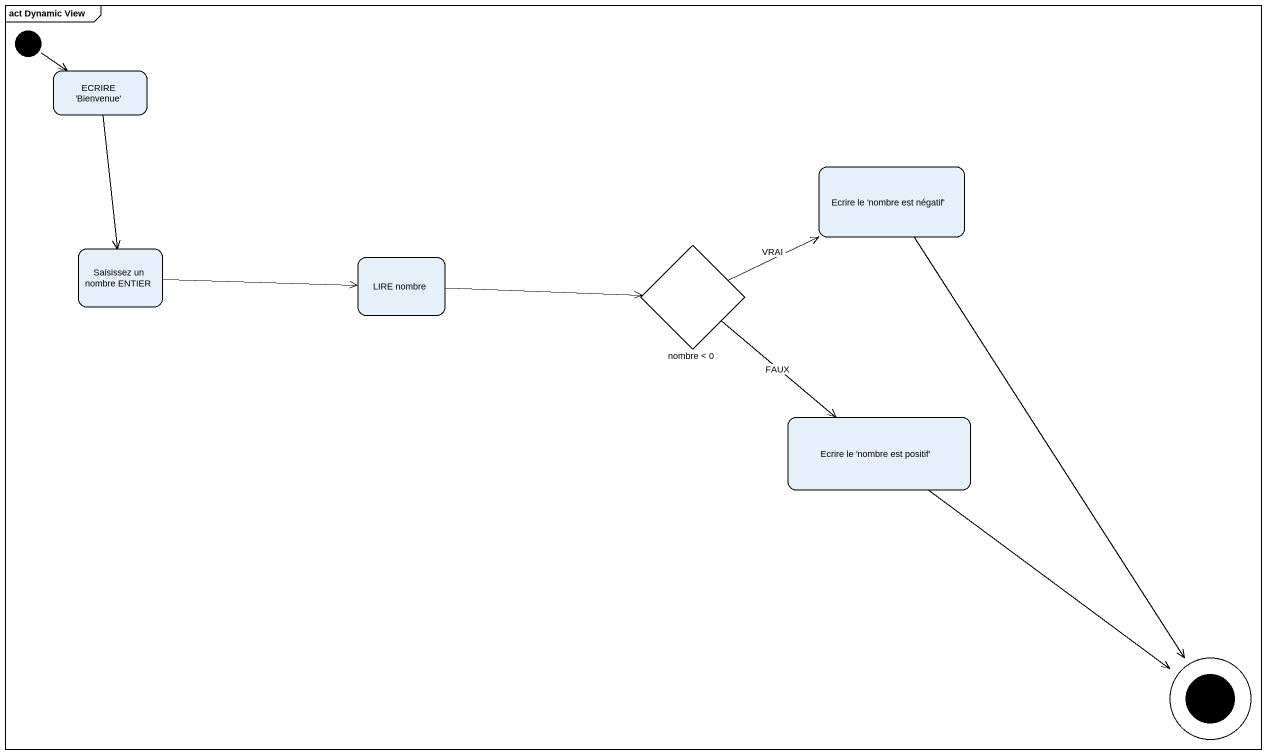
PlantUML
@startuml
mainframe act Dynamic View
hide empty description
state "ECRIRE 'Bienvenue'" as ECRIRE_Bienvenue
state "Ecrire le 'nombre est négatif'" as Ecrire_le_nombre_est_négatif
state "Saisissez un nombre ENTIER" as Saisissez_un_nombre_ENTIER
state "LIRE nombre" as LIRE_nombre
state "nombre < 0" as nombre_0 <<choice>>
state "Ecrire le 'nombre est positif'" as Ecrire_le_nombre_est_positif
[*] --> ECRIRE_Bienvenue
ECRIRE_Bienvenue --> Saisissez_un_nombre_ENTIER
Saisissez_un_nombre_ENTIER -right-> LIRE_nombre
LIRE_nombre -right-> nombre_0
nombre_0 -right-> Ecrire_le_nombre_est_négatif : VRAI
nombre_0 --> Ecrire_le_nombre_est_positif : FAUX
Ecrire_le_nombre_est_négatif --> [*]
Ecrire_le_nombre_est_positif --> [*]
@enduml
